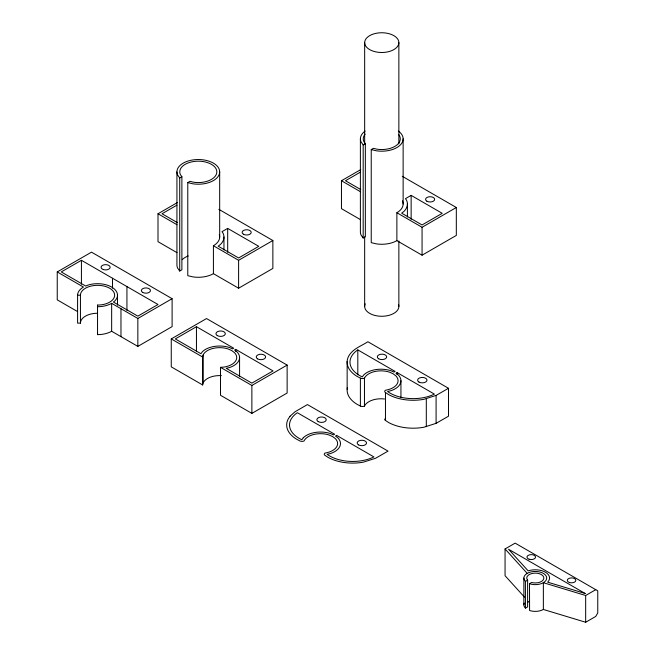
<?xml version="1.0" encoding="UTF-8"?>
<svg xmlns="http://www.w3.org/2000/svg" width="655" height="655" viewBox="0 0 655 655"><rect width="100%" height="100%" fill="white"/><g stroke="black" fill="none" stroke-linecap="round" stroke-linejoin="round"><path stroke-width="0.98" d="M97.546 332.994L97.546 334.639A19.953 11.52 0 0 0 111.653 331.266L137.845 346.389L172.109 326.616L172.109 298.688L91.495 252.15L57.239 271.931L57.239 299.851L77.323 311.452M57.239 271.931L83.439 287.054A19.953 11.52 0 0 0 77.593 295.2L77.593 323.12L80.442 323.12A17.095 9.874 0 0 1 97.546 313.246M80.442 323.12L80.442 295.2A17.095 9.874 0 0 1 97.546 285.326A17.095 9.874 0 0 1 114.641 295.2A17.095 9.874 0 0 1 97.546 305.074L97.546 334.639M81.425 284.229L81.425 260.297L158.002 304.51L137.845 316.144L113.397 302.029L114.822 300.956A19.953 11.52 0 0 0 111.653 287.054A19.953 11.52 0 0 0 87.573 285.228L85.715 286.047L61.267 271.931L81.425 260.297M111.653 331.266L111.653 303.339A19.953 11.52 0 0 1 97.546 306.72L97.546 305.074M112.496 288.208L112.496 278.236M117.491 305.173L117.491 295.2M120.97 336.645L120.97 308.726M126.931 310.503L126.931 286.571M137.845 346.389L137.845 318.469L111.653 303.339M171.258 338.922L171.258 366.849L202.641 384.96L203.107 382.905L203.107 354.985A17.095 9.874 0 0 1 228.177 348.984L231.714 350.556L234.433 352.603A17.095 9.874 0 0 1 224.051 367.07L220.489 367.34L220.489 395.268L251.872 413.387L287.136 393.025L287.136 365.097L206.53 318.559L171.258 338.922L202.641 357.04L202.641 384.96M176.932 171.872L176.932 264.947A21.378 12.339 0 0 0 177.661 268.141L179.724 271.023L181.885 269.77L181.885 176.694L180.412 174.639A18.528 10.693 0 0 1 196.688 161.22A18.528 10.693 0 0 1 216.756 172.805A18.528 10.693 0 0 1 193.512 182.205L189.95 181.353L187.78 182.598L187.78 275.673L192.775 276.869A21.378 12.339 0 0 0 213.415 273.675L238.608 288.216L272.865 268.444L272.865 240.516L218.827 209.322M179.724 271.023L179.724 177.947L177.661 175.065A21.378 12.339 0 0 1 196.443 159.574A21.378 12.339 0 0 1 219.597 172.945A21.378 12.339 0 0 1 192.775 183.793L187.78 182.598M196.451 351.637L196.451 326.706L233.729 348.231L232.59 348.886L229.602 347.559A19.953 11.52 0 0 0 202.346 351.776L200.946 353.733L175.294 338.922L196.451 326.706M239.574 376.486L239.574 357.54M251.872 413.387L251.872 385.459L220.489 367.34M347.15 389.291L347.15 361.372M357.81 374.824L357.81 349.893L395.088 371.418L393.95 372.073L390.961 370.746A19.953 11.52 0 0 0 363.705 374.963L362.305 376.92A32.701 18.88 0 0 1 357.81 349.893M384.542 398.993A17.095 9.874 0 0 0 364.467 406.092A3.283 1.891 0 0 1 360.389 406.059L360.389 378.131L357.016 376.363A35.558 20.534 0 0 1 348.771 355.976C352.849 348.73 361.298 346.036 367.889 341.746L448.495 388.284L448.495 416.212L436.091 423.343L423.85 427.248A35.558 20.534 0 0 1 388.546 422.483L385.075 420.183A3.283 1.891 0 0 1 384.796 418.946M360.389 138.852L360.389 231.927A21.378 12.339 0 0 0 361.118 235.12L363.181 238.002L365.343 236.758L365.343 143.674L363.869 141.619A18.528 10.693 0 0 1 365.146 134.119M363.181 238.002L363.181 144.927L361.118 142.045A21.378 12.339 0 0 1 365.154 131.082M364.467 406.092L364.467 378.164A17.095 9.874 0 0 1 389.537 372.171L393.074 373.743L395.792 375.79A17.095 9.874 0 0 1 385.41 390.257L385.034 390.617A3.283 1.891 0 0 0 385.075 392.263L388.546 394.564A35.558 20.534 0 0 0 423.85 399.321L436.091 395.423L448.495 388.284M385.467 420.543L385.467 392.615M397.11 374.57L397.11 372.58L395.964 373.235L398.265 374.963A19.953 11.52 0 0 1 390.961 390.699L387.572 391.51A32.701 18.88 0 0 0 434.388 394.105L397.11 372.58M400.934 397.675L400.934 380.719M426.307 426.692L426.307 398.764M436.091 423.343L436.091 395.423M202.641 357.04L203.107 354.985M179.724 177.947L181.885 176.694M176.997 252.65L158.002 241.679L158.002 213.759L177.325 202.6M176.924 205.154L162.031 213.759L177.341 222.594M363.181 144.927L365.343 143.674M227.686 228.39L221.996 231.682L223.077 233.196A25.651 14.811 0 0 1 220.514 244.43L218.189 246.182L238.608 257.972L258.758 246.337L227.686 228.39L227.686 252.331M402.293 176.301L456.322 207.496L456.322 235.423L422.066 255.196L396.873 240.655A21.378 12.339 0 0 1 376.232 243.848L371.238 242.661L371.238 149.577L373.407 148.333L376.969 149.184A18.528 10.693 0 0 0 395.685 145.901A18.528 10.693 0 0 0 398.879 134.758M360.455 219.63L341.46 208.658L341.46 180.739L360.782 169.579M360.381 172.142L345.488 180.739L360.799 189.582M137.845 318.469L172.109 298.688M219.269 234.613A21.378 12.339 0 0 1 213.415 245.748L238.608 260.297L272.865 240.516M411.144 195.378L405.453 198.661L406.534 200.176A25.651 14.811 0 0 1 403.971 211.409L401.646 213.162L422.066 224.952L442.215 213.317L411.144 195.378L411.144 219.31M402.407 200.815A21.378 12.339 0 0 1 396.873 212.736L422.066 227.277L456.322 207.496M235.751 349.393L234.605 350.048L236.905 351.776A19.953 11.52 0 0 1 229.602 367.512L226.212 368.323L251.872 383.134L273.029 370.918L235.751 349.393L235.751 351.391M251.872 385.459L287.136 365.097M524.524 597.172L505.062 575.712L505.062 548.956L515.141 543.134L597.761 590.835L597.761 612.941L595.747 616.429L585.668 622.25L543.363 609.461A11.422 6.599 0 0 1 529.576 610.509L529.494 583.711L531.647 582.467L533.08 582.803A8.548 4.937 0 0 0 543.806 578.471A8.548 4.937 0 0 0 534.545 573.125A8.548 4.937 0 0 0 527.029 579.315L527.619 580.142L527.619 606.898L525.457 608.143L525.392 581.337A11.422 6.599 0 0 1 533.309 571.545A11.422 6.599 0 0 1 546.54 579.184A11.422 6.599 0 0 1 529.576 583.752L529.494 583.711M525.457 581.386L527.619 580.142M543.363 609.461L543.363 582.704L585.668 595.493L595.747 589.672M77.593 295.2L80.442 295.2M371.238 149.577L376.232 150.773A21.378 12.339 0 0 0 399.689 145.574A21.378 12.339 0 0 0 398.371 131.082M360.389 406.059L357.016 404.282A35.558 20.534 0 0 1 347.412 387.473M341.46 180.739L360.455 191.71M158.002 213.759L176.997 224.731M505.062 548.956L527.209 573.371M585.668 595.493L585.668 622.25M523.861 578.038L523.861 604.794M422.066 227.277L422.066 255.196M407.41 204.008L407.41 216.969M403.136 138.852L403.136 204.008M398.862 42.624A17.095 9.874 0 0 1 373.211 51.172A17.095 9.874 0 0 1 373.211 34.076A17.095 9.874 0 0 1 398.862 42.624L398.862 143.838M398.862 240.958L398.862 306.393M396.873 212.736L396.873 240.655M364.663 42.624L364.663 143.838M364.663 236.873L364.663 306.393M238.608 260.297L238.608 288.216M223.953 237.028L223.953 249.989M219.679 171.872L219.679 237.028M213.415 245.748L213.415 273.675M398.6 304.673A17.095 9.874 0 0 1 381.014 316.259A17.095 9.874 0 0 1 365.244 303.838M182.262 259.601A18.528 10.693 0 0 1 188.222 255.974M527.881 602.33A8.548 4.937 0 0 1 529.24 601.306M525.392 608.094A11.422 6.599 0 0 1 524.254 603.091M203.107 382.905A17.095 9.874 0 0 1 221.406 375.642M364.467 378.164A3.283 1.891 0 0 1 360.389 378.131M290.042 416.244L288.315 418.807A35.558 20.534 0 0 0 296.559 439.186L299.933 440.962A3.283 1.891 0 0 0 304.01 440.995A17.095 9.874 0 0 1 329.08 435.002L332.617 436.566L335.335 438.613A17.095 9.874 0 0 1 324.954 453.088L324.577 453.448A3.283 1.891 0 0 0 324.618 455.086L328.089 457.386A35.558 20.534 0 0 0 363.394 462.152L375.634 458.246L388.038 451.115L307.432 404.577L295.069 411.733L290.042 416.244M303.257 437.794L301.849 439.742A32.701 18.88 0 0 1 297.354 412.715L334.639 434.24L333.493 434.904L330.505 433.577A19.953 11.52 0 0 0 303.257 437.794M336.654 435.403L335.507 436.066L337.808 437.794A19.953 11.52 0 0 1 330.505 453.522L327.115 454.333A32.701 18.88 0 0 0 373.931 456.928L336.654 435.403M585.136 593.471L547.67 582.164A14.304 8.261 0 0 0 545.418 572.208A14.304 8.261 0 0 0 528.167 570.882L508.558 549.258L585.136 593.471M358.514 444.884A4.7 2.718 0 0 0 366.382 443.672A4.7 2.718 0 0 0 360.627 440.348A4.7 2.718 0 0 0 358.514 444.884M318.215 421.615A4.7 2.718 0 0 0 326.084 420.404A4.7 2.718 0 0 0 320.32 417.079A4.7 2.718 0 0 0 318.215 421.615M426.904 201.216A4.56 2.636 0 0 0 434.527 200.037A4.56 2.636 0 0 0 428.943 196.811A4.56 2.636 0 0 0 426.904 201.216M243.447 234.236A4.56 2.636 0 0 0 251.07 233.057A4.56 2.636 0 0 0 245.486 229.831A4.56 2.636 0 0 0 243.447 234.236M142.684 292.408A4.56 2.636 0 0 0 150.314 291.229A4.56 2.636 0 0 0 144.73 288.003A4.56 2.636 0 0 0 142.684 292.408M103.326 269.557A4.56 2.636 0 0 0 110.163 267.273A4.56 2.636 0 0 0 103.326 264.997A4.56 2.636 0 0 0 103.326 269.557M529.117 559.231A4.274 2.464 0 0 0 535.536 557.094A4.274 2.464 0 0 0 529.117 554.957A4.274 2.464 0 0 0 529.117 559.231M569.424 582.5A4.274 2.464 0 0 0 575.835 580.363A4.274 2.464 0 0 0 569.424 578.226A4.274 2.464 0 0 0 569.424 582.5M217.304 335.606A4.7 2.718 0 0 0 225.173 334.386A4.7 2.718 0 0 0 219.417 331.062A4.7 2.718 0 0 0 217.304 335.606M257.611 358.875A4.7 2.718 0 0 0 265.48 357.655A4.7 2.718 0 0 0 259.716 354.33A4.7 2.718 0 0 0 257.611 358.875M418.971 382.061A4.7 2.718 0 0 0 426.839 380.842A4.7 2.718 0 0 0 421.083 377.517A4.7 2.718 0 0 0 418.971 382.061M378.672 358.793A4.7 2.718 0 0 0 386.532 357.573A4.7 2.718 0 0 0 380.776 354.249A4.7 2.718 0 0 0 378.672 358.793"/></g></svg>
